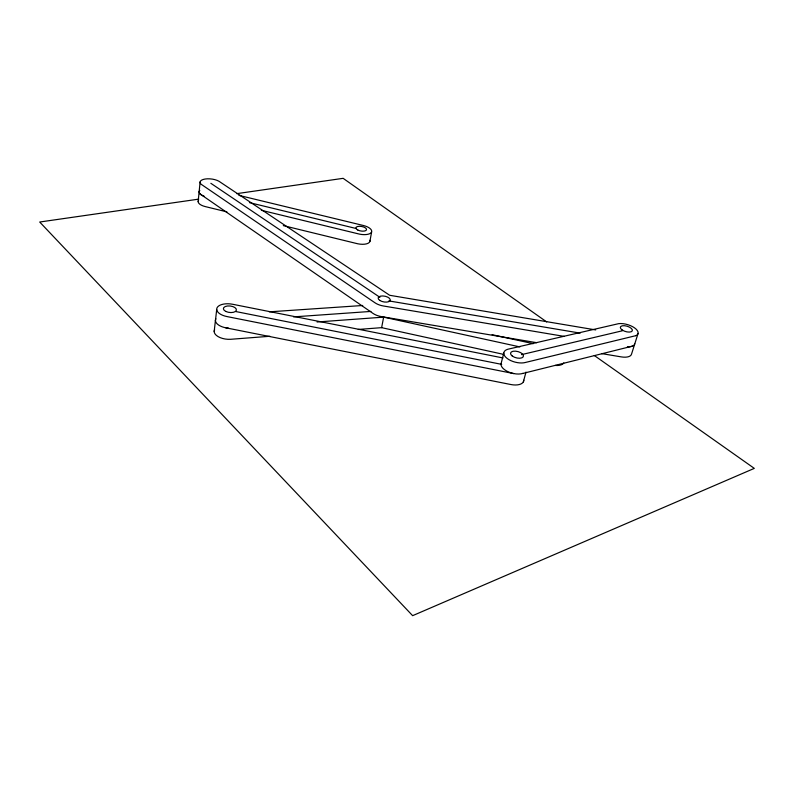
<?xml version="1.0" encoding="UTF-8"?>
<svg xmlns="http://www.w3.org/2000/svg" width="794" height="794" viewBox="0 0 794 794"><rect width="100%" height="100%" fill="white"/><g stroke="black" fill="none" stroke-linecap="round" stroke-linejoin="round"><path stroke-width="1.19" d="M198.153 201.587L199.105 191.95M199.155 191.572L200.118 181.856M214.182 331.485L215.432 320.439M215.442 320.657L216.702 309.491M369.885 241.515L371.612 231.917M358.293 329.45L381.626 327.654L383.651 317.134L519.901 346.909M503.793 353.002L500.994 364.009A13.19 6.58 14.8 0 0 508.636 371.999A13.19 6.58 14.8 0 0 522.938 373.388M523.355 381.894L525.985 372.088M638.068 333.45L631.508 354.203A12.406 5.707 16.9 0 1 621.097 356.863L601.524 353.578M522.641 373.488L632.471 346.124M521.519 354.64L622.417 330.77M198.768 199.125L39.7 222.022L412.632 615.668L754.3 468.381L594.299 355.504M236.701 193.657L343.147 178.332L546.699 321.927M269.91 336.269L230.617 339.296A12.982 6.66 6.5 0 1 218.032 336.577A12.982 6.66 6.5 0 1 214.628 329.788M317.054 321.997L383.651 317.134M293.542 316.885L370.927 311.427M269.255 311.844L362.719 305.492M595.708 329.917L389.695 295.289L219.015 181.29A10.818 4.387 6.8 0 0 205.041 179.037A10.818 4.387 6.8 0 0 201.061 184.208L374.947 302.762A12.287 5.846 10.8 0 0 383.383 305.978L564.395 336.428M388.881 300.916L580.156 333.123M536.694 342.69L381.338 316.598A12.228 5.915 10.8 0 1 372.962 313.372L200.088 193.954M502.999 357.955L232.563 304.251A13.121 6.521 6.6 0 0 217.01 307.873A13.121 6.521 6.6 0 0 226.925 316.558L513.758 373.577M235.838 311.556L501.699 364.367M225.595 327.763L510.889 384.534A13.121 6.65 14.9 0 0 523.792 380.217M492.111 334.691L533.26 343.673M381.626 327.654L503.634 354.382M238.934 195.374L363.394 225.496A10.808 4.625 10 0 1 371.532 232.106A10.808 4.625 10 0 1 359.414 234.111L261.325 210.281M249.435 202.619L356.258 228.523M226.905 211.869L205.309 206.599A10.719 4.496 6.7 0 1 198.55 200.455M283.319 225.625L357.727 243.778A10.759 4.675 10 0 0 369.925 240.284M210.847 183.305L379.909 297.323M634.783 343.842A12.466 5.647 16.7 0 1 627.389 346.839M228.583 328.18A13.051 6.59 6.6 0 1 215.869 318.761M204.415 196.366A10.769 4.446 6.8 0 1 199.78 190.5M563.8 362.927A12.416 6.005 15.6 0 1 555.115 365.448M635.756 335.693L525.578 362.431A13.26 6.501 14.7 0 1 507.247 358.521A13.26 6.501 14.7 0 1 507.971 349.211L618.625 323.664A12.535 5.578 16.6 0 1 634.515 327.843A12.535 5.578 16.6 0 1 635.756 335.693M512.289 356.04A6.63 3.245 14.7 0 0 523.196 356.863A6.63 3.245 14.7 0 0 515.524 351.156A6.63 3.245 14.7 0 0 512.289 356.04M622.288 330.066A6.273 2.789 16.6 0 0 632.272 330.88A6.273 2.789 16.6 0 0 624.491 325.709A6.273 2.789 16.6 0 0 622.288 330.066M225.843 311.447A6.56 3.255 6.7 0 0 236.354 310.285A6.56 3.255 6.7 0 0 227.501 305.988A6.56 3.255 6.7 0 0 225.843 311.447M379.78 300.41A6.144 2.918 10.8 0 0 390.003 300.757A6.144 2.918 10.8 0 0 382.837 295.954A6.144 2.918 10.8 0 0 379.78 300.41M357.896 230.081A5.409 2.303 10 0 0 366.5 229.843A5.409 2.303 10 0 0 359.275 226.28A5.409 2.303 10 0 0 357.896 230.081"/></g></svg>
